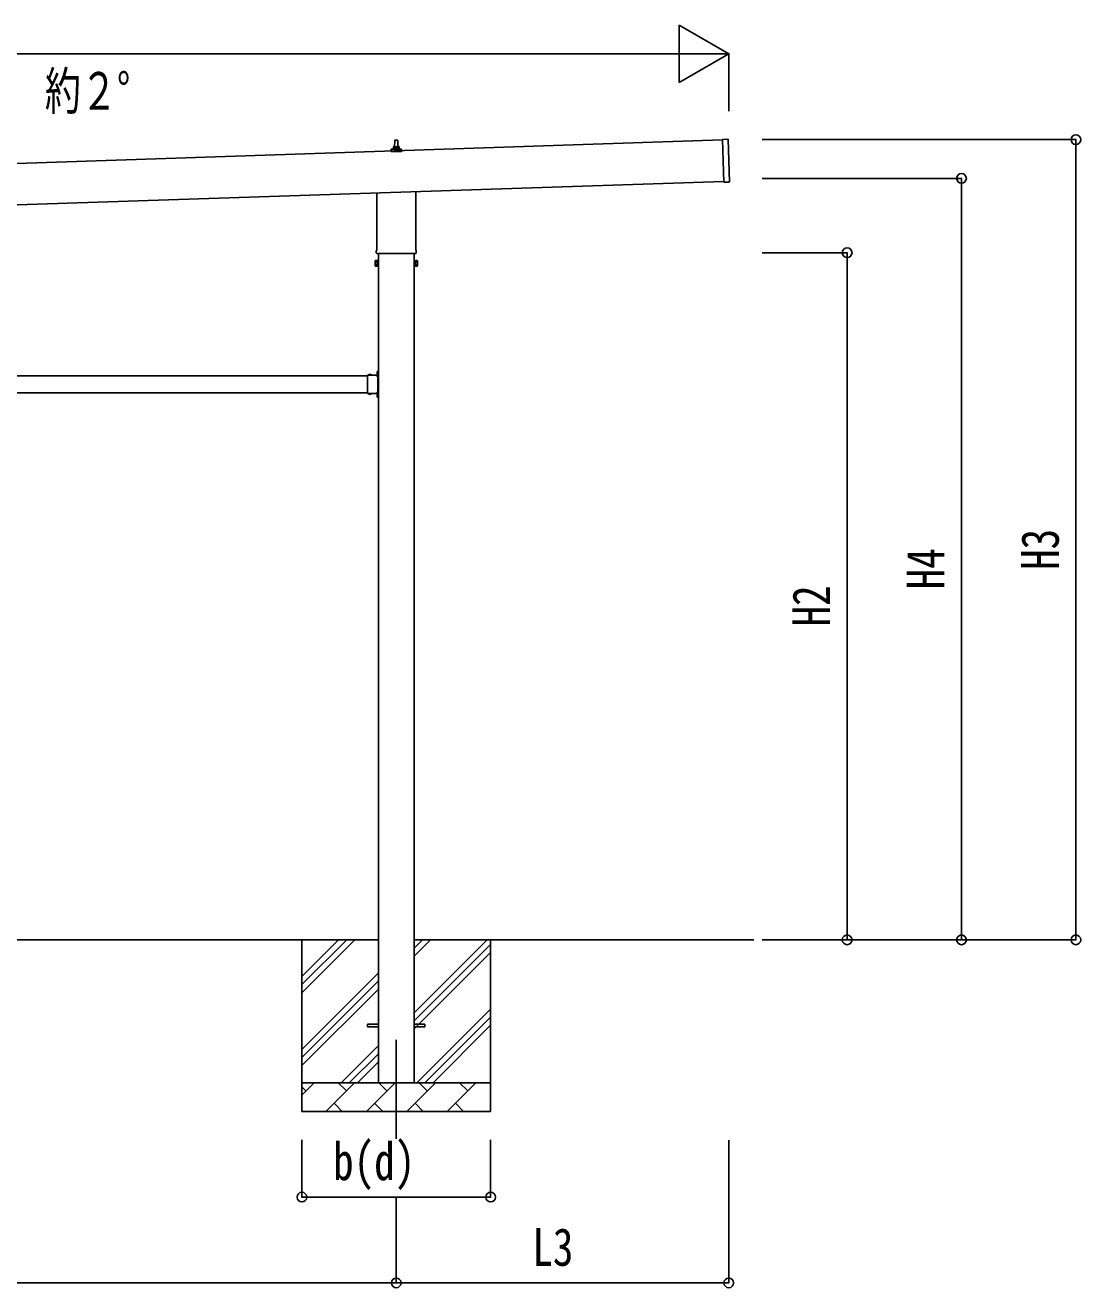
# Model space of a CAD drawing. Units: millimetres, scale not verified. Extents: x -16820 to 16820, y -11880 to 11880.
# Drawn here: x -185 to 3507, y -4148 to 268 of the extents above; entities that cross this region are included whole.
import ezdxf
from ezdxf.enums import TextEntityAlignment as Align

# ---------------------------------------------------------------- set-up
doc = ezdxf.new("R2010")
doc.units = ezdxf.units.MM
doc.header["$LTSCALE"] = 50
for name, color, linetype in [('0-3_YKK_12', 2, 'Continuous'), ('0-4_YKK_13', 4, 'Continuous'), ('0-5_YKK_A1', 4, 'Continuous'), ('0-6_YKK_D', 6, 'Continuous')]:
    doc.layers.add(name, color=color, linetype=linetype)
doc.styles.add('ＭＳ ゴシック', font='')
doc.styles.get('ＭＳ ゴシック').set_extended_font_data('MS Gothic')

msp = doc.modelspace()

# ---------------------------------------------------------------- linework, layer by layer
at = {"layer": '0-3_YKK_12'}
msp.add_line((1112.5, -3280.96), (1112.5, -3627.54), dxfattribs=at)
at = {"layer": '0-4_YKK_13'}
for p, q in [((2253.27, -130.93), (2272.26, -130.29)), ((2258.27, -280.84), (2253.27, -130.93)), ((2278.22, -279.18), (2273.29, -131.26)), ((1094.25, -173.86), (1094.25, -166.15)), ((1130.75, -173.86), (1094.25, -173.86)), ((1094.63, -165.36), (1130.37, -165.36)), ((1095.01, -165.18), (1101.73, -163.55)), ((1102.12, -163.36), (1122.88, -163.36)), ((1102.5, -162.58), (1102.5, -158.36)), ((1103.5, -158.36), (1121.5, -158.36)), ((1106.5, -158.36), (1107.22, -134.84)), ((1108.22, -133.86), (1116.77, -133.86)), ((1117.77, -134.84), (1118.5, -158.36)), ((1122.5, -162.58), (1122.5, -158.36)), ((1129.98, -165.18), (1123.26, -163.55)), ((1130.75, -173.86), (1130.75, -166.15)), ((2258.27, -280.84), (2277.25, -280.21)), ((1044.2, -517.85), (1044.2, -318.28)), ((1180.8, -313.72), (1180.8, -517.85)), ((1042.5, -526.62), (1042.5, -521.12)), ((1182.5, -521.12), (1182.5, -526.62)), ((1038.5, -556.12), (1039.26, -554.81)), ((1038.5, -556.12), (1038.5, -573.12)), ((1038.5, -573.12), (1039.26, -574.44)), ((1045.5, -559.72), (1039.26, -559.72)), ((1045.5, -569.53), (1039.26, -569.53)), ((1180.43, -530.12), (1044.56, -530.12)), ((1048, -573.82), (1045.5, -573.82)), ((1177, -573.82), (1179.5, -573.82)), ((1179.5, -559.72), (1185.74, -559.72)), ((1179.5, -569.53), (1185.74, -569.53)), ((1186.5, -556.12), (1185.74, -554.81)), ((1186.5, -573.12), (1185.74, -574.44)), ((1186.5, -556.12), (1186.5, -573.12)), ((1045.5, -574.44), (1039.26, -574.44)), ((1179.5, -574.44), (1185.74, -574.44)), ((1012, -966.24), (1012, -955.86)), ((1012, -955.86), (1048.4, -955.86)), ((1012, -1008.24), (1012, -967.67)), ((1015.26, -954.99), (1015.26, -955.16)), ((1015.96, -955.86), (1024.03, -955.86)), ((1018.87, -955.86), (1017.55, -953.2)), ((1021.12, -955.86), (1022.45, -953.2)), ((1024.73, -954.99), (1024.73, -955.16)), ((1044.3, -947.96), (1050, -947.96)), ((1048, -957.46), (1045, -957.46)), ((1048.4, -946.83), (1045.74, -945.51)), ((1048.4, -949.08), (1045.74, -950.41)), ((1047.54, -943.22), (1047.7, -943.22)), ((1047.54, -952.69), (1047.7, -952.69)), ((1048, -966.24), (1048, -959.46)), ((1048, -1008.24), (1048, -967.67)), ((1048.4, -940.46), (1050, -940.46)), ((1048.4, -957.42), (1048.4, -940.46)), ((1048.4, -943.92), (1048.4, -951.99)), ((1050, -944.96), (1048.4, -944.96)), ((1048.4, -945.96), (1050, -945.96)), ((1048.4, -949.96), (1050, -949.96)), ((1050, -950.96), (1048.4, -950.96)), ((1012, -1020.06), (1012, -1009.67)), ((1048, -1016.46), (1048, -1009.67)), ((1012, -1020.06), (1048.4, -1020.06)), ((1015.26, -1020.92), (1015.26, -1020.76)), ((1015.96, -1020.06), (1024.03, -1020.06)), ((1018.87, -1020.06), (1017.55, -1022.71)), ((1021.12, -1020.06), (1022.45, -1022.71)), ((1024.73, -1020.92), (1024.73, -1020.76)), ((1045, -1018.46), (1048, -1018.46)), ((1048.4, -1026.83), (1045.74, -1025.51)), ((1048.4, -1029.08), (1045.74, -1030.41)), ((1047.54, -1023.22), (1047.7, -1023.22)), ((1047.54, -1032.69), (1047.7, -1032.69)), ((1048.4, -1035.46), (1048.4, -1018.5)), ((1048.4, -1023.92), (1048.4, -1031.99)), ((1048.4, -1025.96), (1050, -1025.96)), ((1048.4, -1029.96), (1050, -1029.96)), ((1048.4, -1035.46), (1050, -1035.46)), ((1012.5, -3226.46), (1050, -3226.46)), ((1012.5, -3235.46), (1012.5, -3226.46)), ((1012.5, -3226.46), (1050, -3226.46)), ((1012.5, -3235.46), (1012.5, -3226.46)), ((1012.5, -3235.46), (1050, -3235.46)), ((1012.5, -3235.46), (1050, -3235.46)), ((1175, -3226.46), (1212.5, -3226.46)), ((1175, -3226.46), (1212.5, -3226.46)), ((1175, -3235.46), (1212.5, -3235.46)), ((1175, -3235.46), (1212.5, -3235.46)), ((1212.5, -3235.46), (1212.5, -3226.46)), ((1212.5, -3235.46), (1212.5, -3226.46))]:
    msp.add_line(p, q, dxfattribs=at)
for points in [[(1045.5, -574.44), (1045.5, -554.81), (1039.26, -554.81)], [(1045.5, -573.82), (1045.5, -555.42), (1048, -555.42)], [(1179.5, -573.82), (1179.5, -555.42), (1177, -555.42)], [(1179.5, -574.44), (1179.5, -554.81), (1185.74, -554.81)], [(1048, -959.46), (1045, -959.46), (1045, -955.86)], [(1050, -955.46), (1050, -949.46), (1050, -946.46), (1050, -940.46)], [(1048, -1016.46), (1045, -1016.46), (1045, -1020.06)], [(1050, -1035.46), (1050, -1029.46), (1050, -1026.46), (1050, -1020.46)]]:
    msp.add_lwpolyline(points, dxfattribs=at)
for points in [[(1048, -575.12), (1048, -554.12), (1050, -554.12), (1050, -575.12)], [(1177, -575.12), (1177, -554.12), (1175, -554.12), (1175, -575.12)]]:
    msp.add_lwpolyline(points, close=True, dxfattribs=at)
for centre, radius, start, end in [((2272.29, -131.29), 1, 1.90915, 91.90915), ((1095.25, -166.15), 1, 103.62699, 180), ((1101.5, -162.58), 1, 283.62699, 0), ((1106.58, -159), 4.13, 90, 171.17633), ((1103.5, -159.36), 1, 90, 180), ((1108.22, -134.86), 1, 90, 178.60509), ((1115.83, -158.36), 4.83, 133.60282, 180), ((1109.16, -158.36), 4.83, 0, 46.39718), ((1116.77, -134.86), 1, 1.39491, 90), ((1118.41, -159), 4.13, 8.82367, 90), ((1121.5, -159.36), 1, 0, 90), ((1123.5, -162.58), 1, 180, 256.37301), ((1129.75, -166.15), 1, 0, 76.37301), ((2277.22, -279.21), 1, 271.90915, 1.90915), ((1046.5, -521.12), 4, 125.09963, 180), ((1046.5, -526.62), 4, 180, 194.47751), ((1046.5, -526.62), 4, 194.47751, 241.04498), ((1178.5, -526.62), 4, 298.95502, 345.52249), ((1178.5, -521.12), 4, 0, 54.90037), ((1178.5, -526.62), 4, 345.52249, 0), ((1042.84, -557.26), 4.34, 145.61575, 214.38425), ((1042.84, -571.98), 4.34, 145.61575, 214.38425), ((1054.74, -564.62), 16.24, 162.41205, 197.58795), ((1182.15, -557.26), 4.34, 325.61575, 34.38425), ((1170.26, -564.62), 16.24, 342.41205, 17.58795), ((1182.15, -571.98), 4.34, 325.61575, 34.38425), ((1011.3, -966.96), 1, 314.427, 45.573), ((1016.12, -954.99), 0.862, 129.12355, 180), ((1015.96, -955.16), 0.7, 180, 270), ((1020, -959.76), 7, 90, 129.12355), ((1020, -959.76), 7, 50.87645, 90), ((1024.03, -955.16), 0.7, 270, 0), ((1023.87, -954.99), 0.862, 0, 50.87645), ((1052.3, -947.96), 7, 140.87645, 180), ((1052.3, -947.96), 7, 180, 219.12355), ((1047.54, -944.08), 0.862, 90, 140.87645), ((1047.54, -951.83), 0.862, 219.12355, 270), ((1047.7, -943.92), 0.7, 0, 90), ((1047.7, -951.99), 0.7, 270, 0), ((1048.7, -966.96), 1, 134.427, 225.573), ((1048, -955.46), 2, 270, 0), ((1011.3, -1008.96), 1, 314.427, 45.573), ((1048.7, -1008.96), 1, 134.427, 225.573), ((1015.96, -1020.76), 0.7, 90, 180), ((1016.12, -1020.92), 0.862, 180, 230.87645), ((1020, -1016.16), 7, 230.87645, 270), ((1020, -1016.16), 7, 270, 309.12355), ((1024.03, -1020.76), 0.7, 0, 90), ((1023.87, -1020.92), 0.862, 309.12355, 0), ((1052.3, -1027.96), 7, 140.87645, 180), ((1052.3, -1027.96), 7, 180, 219.12355), ((1047.54, -1024.08), 0.862, 90, 140.87645), ((1047.54, -1031.83), 0.862, 219.12355, 270), ((1047.7, -1023.92), 0.7, 0, 90), ((1047.7, -1031.99), 0.7, 270, 0), ((1048, -1020.46), 2, 0, 90)]:
    msp.add_arc(centre, radius, start, end, dxfattribs=at)
at = {"layer": '0-5_YKK_A1'}
for p, q in [((2253.34, -132.92), (-3138.73, -312.63)), ((-3133.9, -457.55), (2258.17, -277.81)), ((1050, -530.12), (1050, -3430.96)), ((1175, -3430.96), (1175, -530.12)), ((-1887, -957.96), (1012, -957.96)), ((-1887, -1017.96), (1012, -1017.96)), ((1045, -1017.96), (1049.5, -1017.96)), ((1050, -2930.96), (-1925, -2930.96)), ((782.5, -2930.96), (782.5, -3530.96)), ((782.5, -3116.01), (967.55, -2930.96)), ((782.5, -3087.72), (939.26, -2930.96)), ((782.5, -3059.44), (910.98, -2930.96)), ((2363.38, -2930.96), (1175, -2930.96)), ((1175, -3186.06), (1430.1, -2930.96)), ((1175, -2988.07), (1232.11, -2930.96)), ((1175, -2959.78), (1203.82, -2930.96)), ((1175, -3214.34), (1442.5, -2946.84)), ((1442.5, -2930.96), (1442.5, -3530.96)), ((1175, -3242.62), (1442.5, -2975.12)), ((782.5, -3314), (1050, -3046.5)), ((782.5, -3342.28), (1050, -3074.78)), ((782.5, -3370.57), (1050, -3103.07)), ((1184.66, -3430.96), (1442.5, -3173.11)), ((1212.94, -3430.96), (1442.5, -3201.4)), ((1241.22, -3430.96), (1442.5, -3229.68)), ((920.1, -3430.96), (1050, -3301.06)), ((948.38, -3430.96), (1050, -3329.34)), ((976.67, -3430.96), (1050, -3357.62)), ((782.5, -3430.96), (1442.5, -3430.96)), ((782.5, -3473.85), (825.39, -3430.96)), ((866.81, -3530.96), (966.81, -3430.96)), ((938.26, -3459.51), (909.71, -3430.96)), ((1008.23, -3530.96), (1108.23, -3430.96)), ((1079.68, -3459.51), (1051.13, -3430.96)), ((1149.66, -3530.96), (1249.66, -3430.96)), ((1221.1, -3459.51), (1192.55, -3430.96)), ((1291.08, -3530.96), (1391.08, -3430.96)), ((1362.52, -3459.51), (1333.97, -3430.96)), ((1439.21, -3430.96), (1442.5, -3427.67)), ((796.84, -3459.51), (782.5, -3445.17)), ((1442.5, -3530.96), (782.5, -3530.96)), ((895.37, -3502.4), (923.92, -3530.96)), ((1036.79, -3502.4), (1065.34, -3530.96)), ((1178.21, -3502.4), (1206.76, -3530.96)), ((1319.63, -3502.4), (1348.18, -3530.96))]:
    msp.add_line(p, q, dxfattribs=at)
msp.add_lwpolyline([(1045, -957.96), (1049.5, -957.96), (1049.5, -1017.96)], dxfattribs=at)
at = {"layer": '0-6_YKK_D'}
for p, q in [((2275.64, 168.16), (2102.44, 268.16)), ((2102.44, 268.16), (2102.44, 68.16)), ((2075.64, 168.16), (-2956.2, 168.16)), ((2275.64, 168.16), (1929.23, 168.16)), ((2275.64, 168.16), (2102.44, 68.16)), ((2275.64, -32.13), (2275.64, 169.16)), ((2392.86, -131.84), (3490.52, -131.84)), ((3489.52, -2930.96), (3489.52, -131.84)), ((2392.86, -267.62), (3090.52, -267.62)), ((3089.52, -2930.96), (3089.52, -267.62)), ((2392.86, -527.62), (2690.52, -527.62)), ((2689.52, -2930.96), (2689.52, -527.62)), ((2392.86, -2930.96), (2690.52, -2930.96)), ((2392.86, -2930.96), (3490.52, -2930.96)), ((2392.86, -2930.96), (3090.52, -2930.96)), ((782.5, -3630.96), (782.5, -3831.96)), ((1442.5, -3630.96), (1442.5, -3831.96)), ((2275.64, -3631.96), (2275.64, -4131.96)), ((782.5, -3830.96), (1442.5, -3830.96)), ((1112.5, -3831.96), (1112.5, -4131.96)), ((1112.5, -3831.96), (1112.5, -4131.96)), ((-1987.5, -4130.96), (1112.5, -4130.96)), ((1112.5, -4130.96), (2275.64, -4130.96))]:
    msp.add_line(p, q, dxfattribs=at)
for centre in [(3489.52, -131.84), (3089.52, -267.62), (2689.52, -527.62), (2689.52, -2930.96), (3089.52, -2930.96), (3489.52, -2930.96), (782.5, -3830.96), (1442.5, -3830.96), (1112.5, -4130.96), (1112.5, -4130.96), (2275.64, -4130.96)]:
    msp.add_circle(centre, 17, dxfattribs=at)

# ---------------------------------------------------------------- texts
at = {"layer": '0-5_YKK_A1', "style": 'ＭＳ ゴシック', "width": 0.7}
msp.add_text('約２°', height=132, dxfattribs=at).set_placement((-116.22, -67.19), align=Align.BOTTOM_LEFT)
at = {"layer": '0-6_YKK_D', "style": 'ＭＳ ゴシック', "width": 0.8}
for s, p in [('H3', (3469.52, -1637)), ('H4', (3069.52, -1704.89)), ('H2', (2669.52, -1834.89))]:
    msp.add_text(s, height=132, rotation=90, dxfattribs=at).set_placement(p, align=Align.BOTTOM_LEFT)
for s, p in [('b(d)', (891.7, -3810.96)), ('L3', (1588.47, -4110.96))]:
    msp.add_text(s, height=132, dxfattribs=at).set_placement(p, align=Align.BOTTOM_LEFT)

doc.saveas('drawing.dxf')
